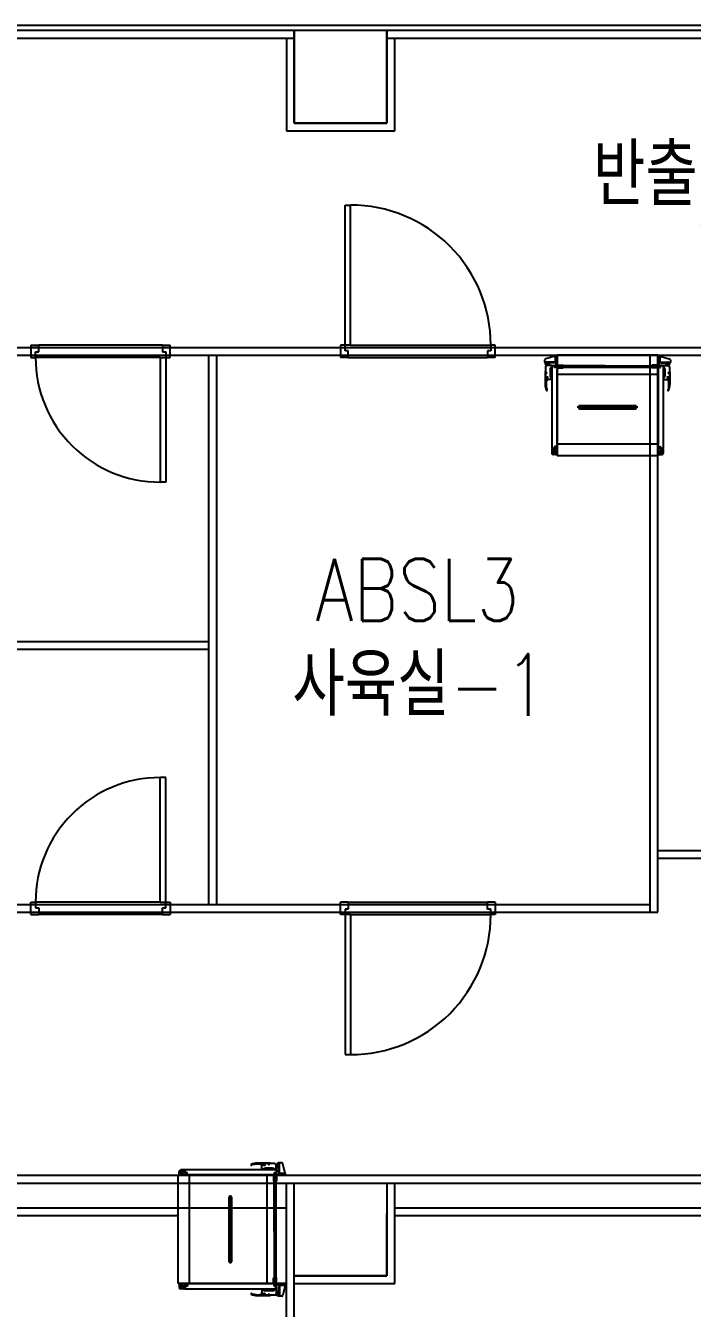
# Model space of a CAD drawing. Header units: millimetres. Extents: x 592430 to 684586, y -483905 to -416366.
# Drawn here: x 629298 to 633606, y -435768 to -427479 of the extents above; entities that cross this region are included whole.
import ezdxf

# ---------------------------------------------------------------- set-up
doc = ezdxf.new("R2010")
doc.units = ezdxf.units.MM
doc.header["$LTSCALE"] = 500
for name, color, linetype in [('ARCH', 9, 'Continuous'), ('arch-col', 9, 'Continuous'), ('TXT', 7, 'Continuous'), ('동물실', 9, 'Continuous'), ('크린판넬', 4, 'Continuous')]:
    doc.layers.add(name, color=color, linetype=linetype)
doc.styles.add('GHD', font='simple.shx', dxfattribs={"bigfont": 'whgtxt.shx'})

msp = doc.modelspace()

# ---------------------------------------------------------------- linework, layer by layer
at = {"layer": 'ARCH'}
msp.add_line((660282.8, -427478.5), (624832.8, -427478.6), dxfattribs=at)
at = {"layer": 'ARCH', "color": 9}
msp.add_line((660282.8, -427478.5), (624832.8, -427478.6), dxfattribs=at)
at = {"layer": 'arch-col', "color": 9}
msp.add_line((631032.8, -427508.5), (631632.8, -427508.5), dxfattribs=at)
msp.add_line((631032.8, -427508.5), (631632.8, -427508.5), dxfattribs=at)
at = {"layer": '동물실', "color": 9}
for p, q in [((632651.6, -429638.2), (632651.6, -429653.8)), ((632720.5, -429653.8), (632651.6, -429653.8)), ((632651.7, -429654.7), (632651.7, -429656.3)), ((632651.8, -429656.8), (632659.1, -429667.9)), ((632666.7, -429653.8), (632652.5, -429653.8)), ((632720.3, -429615.1), (632658.5, -429631.4)), ((632667.6, -429654.7), (632667.6, -429665.1)), ((632712, -429658.5), (632667.6, -429658.5)), ((632670.2, -429663.2), (632674, -429663.2)), ((632670.2, -429674.5), (632670.2, -429663.2)), ((632712, -429653.8), (632712, -429658.5)), ((632735.1, -429624.5), (632717.5, -429624.5)), ((632734.7, -429651.9), (632717.5, -429651.9)), ((632720.5, -429615.1), (632720.5, -429661.3)), ((632723.3, -429622.6), (632720.5, -429619.8)), ((632723.3, -429626.4), (632720.5, -429629.2)), ((632731.7, -429642.4), (632720.5, -429642.4)), ((632731.7, -429661.3), (632720.5, -429661.3)), ((632731.7, -429615.1), (632720.6, -429615.1)), ((632723.4, -429650), (632720.6, -429647.2)), ((632723.4, -429653.8), (632720.6, -429656.6)), ((632723.3, -429622.6), (632723.3, -429626.4)), ((632731.7, -429622.6), (632723.3, -429622.6)), ((632731.7, -429626.4), (632723.3, -429626.4)), ((632723.4, -429650), (632723.4, -429653.8)), ((632731.7, -429650), (632723.4, -429650)), ((632731.7, -429653.8), (632723.4, -429653.8)), ((632731.7, -429615.1), (632731.7, -429661.3)), ((632732.8, -429608.5), (632732.8, -430258.5)), ((633382.8, -429608.5), (632732.8, -429608.5)), ((633380.4, -429624.5), (633398, -429624.5)), ((633380.8, -429651.9), (633398, -429651.9)), ((633382.8, -429608.5), (633382.8, -430258.5)), ((633383.8, -429615.1), (633383.8, -429661.3)), ((633383.8, -429615.1), (633394.9, -429615.1)), ((633383.8, -429622.6), (633392.2, -429622.6)), ((633383.8, -429626.4), (633392.2, -429626.4)), ((633383.8, -429642.4), (633395, -429642.4)), ((633383.8, -429650), (633392.1, -429650)), ((633383.8, -429653.8), (633392.1, -429653.8)), ((633383.8, -429661.3), (633395, -429661.3)), ((633392.1, -429650), (633394.9, -429647.2)), ((633392.1, -429650), (633392.1, -429653.8)), ((633392.1, -429653.8), (633394.9, -429656.6)), ((633392.2, -429622.6), (633395, -429619.8)), ((633392.2, -429622.6), (633392.2, -429626.4)), ((633392.2, -429626.4), (633395, -429629.2)), ((633395, -429615.1), (633395, -429661.3)), ((633395, -429653.8), (633463.9, -429653.8)), ((633395.3, -429615.1), (633457, -429631.4)), ((633403.5, -429653.8), (633403.5, -429658.5)), ((633403.5, -429658.5), (633447.9, -429658.5)), ((633445.3, -429663.2), (633441.5, -429663.2)), ((633445.3, -429674.5), (633445.3, -429663.2)), ((633447.9, -429654.7), (633447.9, -429665.1)), ((633448.8, -429653.8), (633463, -429653.8)), ((633463.8, -429656.8), (633456.5, -429667.9)), ((633463.8, -429654.7), (633463.8, -429656.3)), ((633463.9, -429638.2), (633463.9, -429653.8)), ((632654.4, -429715.1), (632654.4, -429798)), ((632657.3, -429684), (632657.3, -429756.6)), ((632658.2, -429722.7), (632665.8, -429722.7)), ((632662, -429718.9), (632662, -429726.4)), ((632695, -429674.5), (632666.7, -429674.5)), ((632666.7, -429745.3), (632666.7, -429756.6)), ((632684.4, -429674.5), (632684.4, -429674.5)), ((632697.4, -429704.7), (632684.4, -429704.7)), ((632697.4, -429738.7), (632684.4, -429738.7)), ((632686.5, -429697.2), (632686.5, -429743.4)), ((632688.4, -429702.8), (632686.5, -429701)), ((632688.4, -429706.6), (632686.5, -429708.5)), ((632688.4, -429736.8), (632686.5, -429734.9)), ((632688.4, -429740.6), (632686.5, -429742.5)), ((632688.4, -429702.8), (632688.4, -429706.6)), ((632695, -429702.8), (632688.4, -429702.8)), ((632695, -429706.6), (632688.4, -429706.6)), ((632688.4, -429736.8), (632688.4, -429740.6)), ((632695, -429736.8), (632688.4, -429736.8)), ((632695, -429740.6), (632688.4, -429740.6)), ((632695, -429674.5), (632695, -429766.1)), ((632697.8, -429674.5), (632697.8, -430211.3)), ((632697.8, -429674.5), (632730.9, -429674.5)), ((632716, -429687.6), (632716, -429674.5)), ((632730.8, -429687.6), (632716, -429687.6)), ((632732.2, -429675.7), (632717.6, -429675.7)), ((632717.6, -429675.7), (632717.6, -429686.3)), ((632717.6, -429679), (632717.7, -429678.9)), ((632717.6, -429678.9), (632717.7, -429678.9)), ((632717.6, -429686.3), (632732.2, -429686.3)), ((632718.4, -429681.6), (632718.3, -429681.1)), ((632718.3, -429681.1), (632718.9, -429681.2)), ((632718.4, -429681.6), (632718.9, -429681.2)), ((632719.3, -429686.5), (632719.4, -429686.5)), ((632719.4, -429686.5), (632719.4, -429686.5)), ((632721.9, -429678.7), (632722.4, -429678.5)), ((632722.2, -429679.2), (632721.9, -429678.7)), ((632722.2, -429679.2), (632722.4, -429678.5)), ((632724.9, -429676.2), (632724.8, -429675.9)), ((632724.9, -429676.2), (632725.2, -429675.9)), ((632725.5, -429683), (632725.4, -429682.4)), ((632725.4, -429682.4), (632726, -429682.5)), ((632725.5, -429683), (632726, -429682.5)), ((632725.7, -429684.3), (632726.2, -429684.2)), ((632726, -429684.8), (632725.7, -429684.3)), ((632726, -429684.8), (632726.2, -429684.2)), ((632727.6, -429680), (632728.5, -429680.1)), ((632727.7, -429680.9), (632727.6, -429680)), ((632727.7, -429680.9), (632728.5, -429680.1)), ((632728.7, -429676.4), (632729.3, -429676.2)), ((632729, -429676.9), (632728.7, -429676.4)), ((632729, -429676.9), (632729.3, -429676.2)), ((632772.8, -429681.5), (632729.3, -429681.5)), ((632730.9, -429675.7), (632730.9, -429674.5)), ((632730.9, -429698.1), (632730.9, -430185.5)), ((632732, -429677.5), (632731.9, -429676.9)), ((632731.9, -429676.9), (632732.2, -429677)), ((632732, -429677.5), (632732.2, -429677.3)), ((632732.2, -429686.3), (632732.2, -429675.7)), ((632770.5, -429672.1), (632732.8, -429691)), ((632732.8, -429672.1), (632770.5, -429691)), ((632732.8, -429672.1), (632770.5, -429672.1)), ((632732.8, -429676.4), (632732.8, -429695.3)), ((632732.8, -429676.4), (632732.8, -429695.3)), ((632732.8, -429691), (632770.5, -429691)), ((633382.8, -429733.5), (632732.8, -429733.5)), ((632770.5, -429672.1), (632770.5, -429691)), ((632770.5, -429676.7), (633345, -429676.7)), ((633043, -429676.7), (632770.5, -429676.7)), ((632770.5, -429686.3), (633345, -429686.3)), ((633043, -429686.3), (632770.5, -429686.3)), ((633342.7, -429681.5), (633386.3, -429681.5)), ((633382.8, -429672.1), (633345, -429672.1)), ((633345, -429672.1), (633382.8, -429691)), ((633382.8, -429672.1), (633345, -429691)), ((633345, -429672.1), (633345, -429691)), ((633382.8, -429691), (633345, -429691)), ((633382.8, -429676.4), (633382.8, -429695.3)), ((633383.4, -429676.3), (633383.1, -429676.4)), ((633383.3, -429676.9), (633383.1, -429676.7)), ((633383.3, -429686.3), (633383.3, -429675.7)), ((633383.3, -429675.7), (633397.9, -429675.7)), ((633383.3, -429676.9), (633383.4, -429676.3)), ((633397.9, -429686.3), (633383.3, -429686.3)), ((633417.7, -429674.5), (633384.7, -429674.5)), ((633384.7, -429675.7), (633384.7, -429674.5)), ((633384.7, -429687.6), (633399.5, -429687.6)), ((633384.7, -429698.1), (633384.7, -430185.5)), ((633385.6, -429674.5), (633417.7, -429674.5)), ((633386.3, -429676.3), (633386, -429675.6)), ((633386.6, -429675.8), (633386, -429675.6)), ((633386.3, -429676.3), (633386.6, -429675.8)), ((633387.7, -429679.4), (633386.8, -429679.5)), ((633387.6, -429680.3), (633386.8, -429679.5)), ((633387.6, -429680.3), (633387.7, -429679.4)), ((633389.3, -429684.2), (633389.1, -429683.5)), ((633389.6, -429683.7), (633389.1, -429683.5)), ((633389.9, -429681.8), (633389.3, -429681.9)), ((633389.9, -429682.3), (633389.3, -429681.9)), ((633389.3, -429684.2), (633389.6, -429683.7)), ((633389.9, -429682.3), (633389.9, -429681.8)), ((633390.4, -429675.6), (633390.1, -429675.3)), ((633390.4, -429675.6), (633390.5, -429675.3)), ((633393.1, -429678.6), (633392.9, -429677.9)), ((633393.4, -429678.1), (633392.9, -429677.9)), ((633393.1, -429678.6), (633393.4, -429678.1)), ((633395.9, -429685.9), (633395.9, -429685.8)), ((633396, -429685.9), (633395.9, -429685.8)), ((633397, -429680.5), (633396.4, -429680.6)), ((633397, -429681), (633396.4, -429680.6)), ((633397, -429681), (633397, -429680.5)), ((633397.7, -429678.2), (633397.6, -429678.3)), ((633397.7, -429678.4), (633397.6, -429678.3)), ((633397.9, -429675.7), (633397.9, -429686.3)), ((633399.5, -429687.6), (633399.5, -429674.5)), ((633417.7, -429674.5), (633417.7, -430211.3)), ((633418.1, -429704.7), (633431.1, -429704.7)), ((633418.1, -429738.7), (633431.1, -429738.7)), ((633420.5, -429674.5), (633420.5, -429766.1)), ((633420.5, -429674.5), (633448.8, -429674.5)), ((633420.5, -429702.8), (633427.1, -429702.8)), ((633420.5, -429706.6), (633427.1, -429706.6)), ((633420.5, -429736.8), (633427.1, -429736.8)), ((633420.5, -429740.6), (633427.1, -429740.6)), ((633427.1, -429702.8), (633429, -429701)), ((633427.1, -429702.8), (633427.1, -429706.6)), ((633427.1, -429706.6), (633429, -429708.5)), ((633427.1, -429736.8), (633429, -429734.9)), ((633427.1, -429736.8), (633427.1, -429740.6)), ((633427.1, -429740.6), (633429, -429742.5)), ((633429, -429697.2), (633429, -429743.4)), ((633431.2, -429674.5), (633431.2, -429674.5)), ((633448.8, -429745.3), (633448.8, -429756.6)), ((633457.3, -429722.7), (633449.8, -429722.7)), ((633453.6, -429718.9), (633453.6, -429726.4)), ((633458.3, -429684), (633458.3, -429756.6)), ((633461.1, -429715.1), (633461.1, -429798)), ((632661, -429751), (632672.4, -429751)), ((632662.1, -429814.9), (632665.1, -429829.9)), ((632665.1, -429829.9), (632665.8, -429835.1)), ((632695, -429766.1), (632666.7, -429766.1)), ((633420.5, -429766.1), (633448.8, -429766.1)), ((633454.5, -429751), (633443.2, -429751)), ((633450.4, -429829.9), (633449.7, -429835.1)), ((633453.5, -429814.9), (633450.4, -429829.9)), ((632664.7, -429836.1), (632664.2, -429836)), ((633450.9, -429836.1), (633451.3, -429836)), ((633253.2, -429945.1), (632862.3, -429945.1)), ((633242.6, -429935.9), (632872.9, -429935.9)), ((632872.9, -429935.9), (632872.9, -429954.4)), ((632872.9, -429954.4), (633242.6, -429954.4)), ((632885.8, -429935.9), (632885.8, -429954.4)), ((633226.5, -429939.1), (632889, -429939.1)), ((632889, -429939.1), (632889, -429951.2)), ((632889, -429951.2), (633226.5, -429951.2)), ((633226.5, -429951.2), (633226.5, -429939.1)), ((633229.7, -429954.4), (633229.7, -429935.9)), ((633242.6, -429954.4), (633242.6, -429935.9)), ((632720, -430219.9), (632695.9, -430219.9)), ((632705.9, -430240.6), (632697.4, -430240.6)), ((632697.8, -430211.3), (632730.9, -430211.3)), ((632698.3, -430215.2), (632698.3, -430240.6)), ((632714.3, -430212.3), (632701.1, -430212.3)), ((632714.3, -430226.5), (632701.1, -430226.5)), ((632702.1, -430226.5), (632712.5, -430226.5)), ((632705.4, -430219.9), (632703, -430221.8)), ((632712.5, -430221.8), (632703, -430221.8)), ((632703, -430226.5), (632703, -430221.8)), ((632713.4, -430226.5), (632703, -430226.5)), ((632705.4, -430219.9), (632705.4, -430212.3)), ((632710.1, -430219.9), (632705.4, -430219.9)), ((632706.8, -430240.6), (632708.7, -430240.6)), ((632707.7, -430227.5), (632707.7, -430212.3)), ((632707.7, -430238.7), (632707.7, -430230.3)), ((632707.7, -430231.2), (632717.1, -430231.2)), ((632707.7, -430239.7), (632707.7, -430241.6)), ((632707.7, -430242.5), (632707.7, -430251)), ((632709.6, -430240.6), (632718.1, -430240.6)), ((632710.1, -430219.9), (632710.1, -430212.3)), ((632710.1, -430219.9), (632712.5, -430221.8)), ((632712.5, -430226.5), (632712.5, -430221.8)), ((632730.8, -430198.2), (632716, -430198.2)), ((632716, -430198.2), (632716, -430211.3)), ((632717.1, -430231.2), (632724.7, -430231.2)), ((632717.2, -430215.2), (632717.2, -430240.6)), ((632717.6, -430199.5), (632732.2, -430199.5)), ((632717.6, -430210.1), (632717.6, -430199.5)), ((632717.6, -430207), (632717.7, -430207.1)), ((632717.6, -430207.1), (632717.7, -430207.1)), ((632732.2, -430210.1), (632717.6, -430210.1)), ((632718.4, -430204.4), (632718.3, -430204.9)), ((632718.3, -430204.9), (632718.9, -430204.8)), ((632718.4, -430204.4), (632718.9, -430204.8)), ((632719.3, -430199.5), (632719.4, -430199.6)), ((632719.4, -430199.5), (632719.4, -430199.6)), ((632720.9, -430240.6), (632732.5, -430240.6)), ((632722.2, -430206.8), (632721.9, -430207.3)), ((632721.9, -430207.3), (632722.4, -430207.5)), ((632721.9, -430234), (632721.9, -430247.2)), ((632721.9, -430235.9), (632726.6, -430235.9)), ((632721.9, -430245.4), (632726.6, -430245.4)), ((632722.2, -430206.8), (632722.4, -430207.5)), ((632728.5, -430231.2), (632724.7, -430231.2)), ((632724.9, -430209.8), (632724.8, -430210.1)), ((632724.9, -430209.8), (632725.2, -430210.1)), ((632725.5, -430203.1), (632725.4, -430203.6)), ((632725.4, -430203.6), (632726, -430203.5)), ((632725.5, -430203.1), (632726, -430203.5)), ((632726, -430201.2), (632725.7, -430201.7)), ((632725.7, -430201.7), (632726.2, -430201.9)), ((632726, -430201.2), (632726.2, -430201.9)), ((632726.6, -430235.9), (632726.6, -430245.4)), ((632728.5, -430238.3), (632726.6, -430235.9)), ((632728.5, -430243), (632726.6, -430245.4)), ((632727.7, -430205.1), (632727.6, -430206)), ((632727.6, -430206), (632728.5, -430205.9)), ((632727.7, -430205.1), (632728.5, -430205.9)), ((632728.5, -430238.3), (632728.5, -430243)), ((632728.5, -430238.3), (632731.3, -430238.3)), ((632728.5, -430243), (632731.3, -430243)), ((632729, -430209.1), (632728.7, -430209.6)), ((632728.7, -430209.6), (632729.3, -430209.8)), ((632729, -430209.1), (632729.3, -430209.8)), ((632730.9, -430210.1), (632730.9, -430211.3)), ((632731.3, -430234), (632731.3, -430247.2)), ((632732, -430208.5), (632731.9, -430209.1)), ((632731.9, -430209.1), (632732.2, -430209)), ((632732, -430208.5), (632732.2, -430208.7)), ((632732.2, -430199.5), (632732.2, -430210.1)), ((633382.8, -430183.5), (632732.8, -430183.5)), ((633394.6, -430240.6), (633383, -430240.6)), ((633383.3, -430199.5), (633383.3, -430210.1)), ((633397.9, -430199.5), (633383.3, -430199.5)), ((633383.3, -430210.1), (633397.9, -430210.1)), ((633383.6, -430208.5), (633383.4, -430208.7)), ((633383.7, -430209.1), (633383.4, -430209)), ((633383.6, -430208.5), (633383.7, -430209.1)), ((633384.2, -430234), (633384.2, -430247.2)), ((633387, -430238.3), (633384.2, -430238.3)), ((633387, -430243), (633384.2, -430243)), ((633384.7, -430198.2), (633399.5, -430198.2)), ((633384.7, -430210.1), (633384.7, -430211.3)), ((633417.7, -430211.3), (633384.7, -430211.3)), ((633386.6, -430209.1), (633386.3, -430209.8)), ((633386.9, -430209.6), (633386.3, -430209.8)), ((633386.6, -430209.1), (633386.9, -430209.6)), ((633387, -430231.2), (633390.8, -430231.2)), ((633387, -430238.3), (633388.9, -430235.9)), ((633387, -430238.3), (633387, -430243)), ((633387, -430243), (633388.9, -430245.4)), ((633387.9, -430205.1), (633387.1, -430205.9)), ((633388, -430206), (633387.1, -430205.9)), ((633387.9, -430205.1), (633388, -430206)), ((633388.9, -430235.9), (633388.9, -430245.4)), ((633393.6, -430235.9), (633388.9, -430235.9)), ((633393.6, -430245.4), (633388.9, -430245.4)), ((633389.6, -430201.2), (633389.4, -430201.9)), ((633389.9, -430201.7), (633389.4, -430201.9)), ((633389.6, -430201.2), (633389.9, -430201.7)), ((633390.2, -430203.1), (633389.6, -430203.5)), ((633390.2, -430203.6), (633389.6, -430203.5)), ((633390.2, -430203.1), (633390.2, -430203.6)), ((633390.7, -430209.8), (633390.5, -430210.1)), ((633390.7, -430209.8), (633390.8, -430210.1)), ((633398.4, -430231.2), (633390.8, -430231.2)), ((633393.4, -430206.8), (633393.2, -430207.5)), ((633393.7, -430207.3), (633393.2, -430207.5)), ((633393.4, -430206.8), (633393.7, -430207.3)), ((633393.6, -430234), (633393.6, -430247.2)), ((633395.5, -430219.9), (633419.6, -430219.9)), ((633396.2, -430199.5), (633396.2, -430199.6)), ((633396.3, -430199.5), (633396.2, -430199.6)), ((633397.3, -430204.4), (633396.7, -430204.8)), ((633397.3, -430204.9), (633396.7, -430204.8)), ((633397.3, -430204.4), (633397.3, -430204.9)), ((633405.9, -430240.6), (633397.4, -430240.6)), ((633397.9, -430210.1), (633397.9, -430199.5)), ((633398, -430207), (633397.9, -430207.1)), ((633398, -430207.1), (633397.9, -430207.1)), ((633398.4, -430215.2), (633398.4, -430240.6)), ((633407.8, -430231.2), (633398.4, -430231.2)), ((633399.5, -430198.2), (633399.5, -430211.3)), ((633401.2, -430212.3), (633414.4, -430212.3)), ((633401.2, -430226.5), (633414.4, -430226.5)), ((633402.1, -430226.5), (633412.5, -430226.5)), ((633405.4, -430219.9), (633403.1, -430221.8)), ((633403.1, -430221.8), (633412.5, -430221.8)), ((633403.1, -430226.5), (633403.1, -430221.8)), ((633413.5, -430226.5), (633403.1, -430226.5)), ((633405.4, -430219.9), (633405.4, -430212.3)), ((633405.4, -430219.9), (633410.1, -430219.9)), ((633408.7, -430240.6), (633406.8, -430240.6)), ((633407.8, -430227.5), (633407.8, -430212.3)), ((633407.8, -430238.7), (633407.8, -430230.3)), ((633407.8, -430239.7), (633407.8, -430241.6)), ((633407.8, -430242.5), (633407.8, -430251)), ((633409.7, -430240.6), (633418.2, -430240.6)), ((633410.1, -430219.9), (633410.1, -430212.3)), ((633410.1, -430219.9), (633412.5, -430221.8)), ((633412.5, -430226.5), (633412.5, -430221.8)), ((633417.2, -430215.2), (633417.2, -430240.6)), ((632724.7, -430250.1), (632707.7, -430250.1)), ((632728.5, -430250.1), (632724.7, -430250.1)), ((633382.8, -430258.5), (632732.8, -430258.5)), ((633387, -430250.1), (633390.8, -430250.1)), ((633390.8, -430250.1), (633407.8, -430250.1)), ((630298.7, -434883.4), (630290.2, -434883.4)), ((630291.2, -434900.4), (630291.2, -434883.4)), ((630301.5, -434883.4), (630299.6, -434883.4)), ((630300.6, -434881.5), (630300.6, -434873.1)), ((630326.1, -434874), (630300.6, -434874)), ((630300.6, -434882.5), (630300.6, -434884.4)), ((630300.6, -434885.3), (630300.6, -434893.8)), ((630302.5, -434883.4), (630311, -434883.4)), ((630310, -434883.4), (630310, -434892.8)), ((630313.8, -434883.4), (630328.9, -434883.4)), ((630314.7, -434890), (630314.7, -434876.8)), ((630314.7, -434877.8), (630314.7, -434888.2)), ((630314.7, -434889.1), (630314.7, -434878.7)), ((630314.7, -434878.7), (630319.5, -434878.7)), ((630314.7, -434888.2), (630319.5, -434888.2)), ((630319.5, -434888.2), (630319.5, -434878.7)), ((630321.4, -434881.1), (630319.5, -434878.7)), ((630321.4, -434885.8), (630319.5, -434888.2)), ((630321.4, -434895.7), (630321.4, -434871.6)), ((630321.4, -434881.1), (630328.9, -434881.1)), ((630321.4, -434885.8), (630321.4, -434881.1)), ((630321.4, -434885.8), (630328.9, -434885.8)), ((630328.9, -434890), (630328.9, -434876.8)), ((630916.7, -434873.5), (630330, -434873.5)), ((630330, -434873.5), (630330, -434906.6)), ((630755.1, -434840.4), (630755.2, -434839.9)), ((630761.3, -434840.8), (630756.1, -434841.5)), ((630776.3, -434837.8), (630761.3, -434840.8)), ((630876.1, -434830.1), (630793.2, -434830.1)), ((630825.1, -434870.7), (630825.1, -434842.4)), ((630916.7, -434870.7), (630825.1, -434870.7)), ((630907.3, -434833), (630834.6, -434833)), ((630845.9, -434842.4), (630834.6, -434842.4)), ((630840.2, -434836.7), (630840.2, -434848.1)), ((630894, -434862.2), (630847.8, -434862.2)), ((630850.6, -434864.1), (630848.7, -434862.2)), ((630854.4, -434864.1), (630850.6, -434864.1)), ((630850.6, -434870.7), (630850.6, -434864.1)), ((630852.5, -434873.1), (630852.5, -434860.1)), ((630854.4, -434864.1), (630856.3, -434862.2)), ((630854.4, -434870.7), (630854.4, -434864.1)), ((630872.3, -434837.7), (630864.8, -434837.7)), ((630868.6, -434833.9), (630868.6, -434841.4)), ((630884.6, -434864.1), (630882.7, -434862.2)), ((630888.4, -434864.1), (630884.6, -434864.1)), ((630884.6, -434870.7), (630884.6, -434864.1)), ((630886.5, -434873.1), (630886.5, -434860.1)), ((630888.4, -434864.1), (630890.3, -434862.2)), ((630888.4, -434870.7), (630888.4, -434864.1)), ((630916.7, -434870.7), (630916.7, -434842.4)), ((630916.7, -434845.9), (630928, -434845.9)), ((630916.7, -434860.1), (630916.7, -434860.1)), ((630916.7, -434873.5), (630916.7, -434906.6)), ((630934.4, -434827.4), (630923.3, -434834.8)), ((630936.5, -434843.3), (630926.1, -434843.3)), ((630928, -434845.9), (630928, -434849.7)), ((630932.7, -434887.7), (630932.7, -434843.3)), ((630937.5, -434887.7), (630932.7, -434887.7)), ((630936.5, -434827.4), (630934.9, -434827.4)), ((630937.5, -434896.2), (630937.5, -434827.3)), ((630953, -434827.3), (630937.5, -434827.3)), ((630937.5, -434842.4), (630937.5, -434828.2)), ((630976.1, -434895.9), (630959.8, -434834.2)), ((630982.8, -434908.5), (630282.8, -434908.5)), ((630282.8, -435608.5), (630282.8, -434908.5)), ((630291.2, -434904.2), (630291.2, -434900.4)), ((630307.2, -434897.6), (630294, -434897.6)), ((630307.2, -434907), (630294, -434907)), ((630295.9, -434897.6), (630295.9, -434902.3)), ((630305.3, -434902.3), (630295.9, -434902.3)), ((630298.2, -434904.2), (630295.9, -434902.3)), ((630302.9, -434904.2), (630298.2, -434904.2)), ((630298.2, -434904.2), (630298.2, -434907)), ((630326.1, -434892.9), (630300.6, -434892.9)), ((630300.6, -434896.6), (630300.6, -434908.2)), ((630302.9, -434904.2), (630305.3, -434902.3)), ((630302.9, -434904.2), (630302.9, -434907)), ((630305.3, -434897.6), (630305.3, -434902.3)), ((630310, -434892.8), (630310, -434900.4)), ((630310, -434904.2), (630310, -434900.4)), ((630343, -434891.7), (630330, -434891.7)), ((630331.2, -434906.6), (630330, -434906.6)), ((630331.2, -434907.9), (630331.2, -434893.3)), ((630331.2, -434893.3), (630341.7, -434893.3)), ((630331.4, -434900.6), (630331.2, -434900.5)), ((630331.4, -434900.6), (630331.2, -434900.9)), ((630341.7, -434907.9), (630331.2, -434907.9)), ((630331.6, -434904.4), (630331.4, -434905)), ((630332.1, -434904.7), (630331.4, -434905)), ((630332.1, -434904.7), (630331.6, -434904.4)), ((630332.7, -434907.7), (630332.1, -434907.6)), ((630332.1, -434907.6), (630332.2, -434907.9)), ((630332.7, -434907.7), (630332.5, -434907.9)), ((630333.9, -434897.6), (630333.7, -434898.1)), ((630334.4, -434897.9), (630333.7, -434898.1)), ((630334.4, -434897.9), (630333.9, -434897.6)), ((630334.2, -434893.3), (630334.1, -434893.4)), ((630334.1, -434893.3), (630334.1, -434893.4)), ((630335.2, -434903.3), (630335.3, -434904.2)), ((630336.1, -434903.4), (630335.2, -434903.3)), ((630336.1, -434903.4), (630335.3, -434904.2)), ((630336.9, -434894), (630336.3, -434894)), ((630336.3, -434894), (630336.4, -434894.6)), ((630336.9, -434894), (630336.4, -434894.6)), ((630338.2, -434901.1), (630337.6, -434901.1)), ((630337.6, -434901.1), (630337.7, -434901.7)), ((630338.2, -434901.1), (630337.7, -434901.7)), ((630339.6, -434901.4), (630339.4, -434901.9)), ((630340, -434901.7), (630339.4, -434901.9)), ((630340, -434901.7), (630339.6, -434901.4)), ((630341.7, -434893.3), (630341.7, -434907.9)), ((630341.7, -434895), (630341.7, -434895.1)), ((630341.7, -434895.1), (630341.7, -434895.1)), ((630343, -434906.5), (630343, -434891.7)), ((630893.2, -434906.6), (630355.7, -434906.6)), ((630357.8, -435608.5), (630357.8, -434908.5)), ((630857.8, -435608.5), (630857.8, -434908.5)), ((630914.8, -434908.5), (630896, -434908.5)), ((630914.8, -434908.5), (630896, -434908.5)), ((630919.1, -434946.2), (630900.3, -434908.5)), ((630919.1, -434908.5), (630900.3, -434946.2)), ((630900.3, -434908.5), (630900.3, -434946.2)), ((630919.1, -434946.2), (630900.3, -434946.2)), ((630903.7, -434906.5), (630903.7, -434891.7)), ((630903.7, -434891.7), (630916.7, -434891.7)), ((630904.7, -434895), (630904.8, -434895.1)), ((630904.7, -434895.1), (630904.8, -434895.1)), ((630904.9, -434893.3), (630904.9, -434907.9)), ((630915.5, -434893.3), (630904.9, -434893.3)), ((630904.9, -434907.9), (630915.5, -434907.9)), ((630904.9, -434946.2), (630904.9, -435570.7)), ((630904.9, -435268.7), (630904.9, -434946.2)), ((630906.4, -434901.7), (630906.9, -434901.4)), ((630906.4, -434901.7), (630907.1, -434901.9)), ((630906.9, -434901.4), (630907.1, -434901.9)), ((630908.3, -434901.1), (630908.7, -434901.7)), ((630908.3, -434901.1), (630908.8, -434901.1)), ((630908.8, -434901.1), (630908.7, -434901.7)), ((630909.6, -434894), (630910, -434894.6)), ((630909.6, -434894), (630910.1, -434894)), ((630909.7, -434948.5), (630909.7, -434904.9)), ((630910.1, -434894), (630910, -434894.6)), ((630910.4, -434903.4), (630911.2, -434903.3)), ((630910.4, -434903.4), (630911.1, -434904.2)), ((630911.2, -434903.3), (630911.1, -434904.2)), ((630912, -434897.9), (630912.5, -434897.6)), ((630912, -434897.9), (630912.7, -434898.1)), ((630912.2, -434893.3), (630912.3, -434893.4)), ((630912.4, -434893.3), (630912.3, -434893.4)), ((630912.5, -434897.6), (630912.7, -434898.1)), ((630913.7, -434907.7), (630914.3, -434907.6)), ((630913.7, -434907.7), (630913.9, -434907.9)), ((630914.3, -434907.6), (630914.2, -434907.9)), ((630914.3, -434904.7), (630914.8, -434904.4)), ((630914.3, -434904.7), (630915, -434905)), ((630914.5, -434946.2), (630914.5, -435570.7)), ((630914.5, -435268.7), (630914.5, -434946.2)), ((630914.8, -434904.4), (630915, -434905)), ((630915, -434900.6), (630915.3, -434900.5)), ((630915, -434900.6), (630915.3, -434900.9)), ((630915.5, -434907.9), (630915.5, -434893.3)), ((630915.5, -434906.6), (630916.7, -434906.6)), ((630919.1, -434908.5), (630919.1, -434946.2)), ((630976.2, -434896.2), (630929.9, -434896.2)), ((630929.9, -434907.4), (630929.9, -434896.2)), ((630976.2, -434907.4), (630929.9, -434907.4)), ((630937.5, -434899.1), (630934.6, -434896.3)), ((630941.2, -434899.1), (630937.5, -434899.1)), ((630937.5, -434907.4), (630937.5, -434899.1)), ((630939.3, -434910.4), (630939.3, -434893.2)), ((630941.2, -434899.1), (630944.1, -434896.3)), ((630941.2, -434907.4), (630941.2, -434899.1)), ((630948.8, -434907.4), (630948.8, -434896.2)), ((630964.8, -434899), (630962, -434896.2)), ((630968.6, -434899), (630964.8, -434899)), ((630964.8, -434907.4), (630964.8, -434899)), ((630966.7, -434910.8), (630966.7, -434893.2)), ((630968.6, -434899), (630971.4, -434896.2)), ((630968.6, -434907.4), (630968.6, -434899)), ((630976.2, -434907.4), (630976.2, -434896.3)), ((631032.8, -434958.5), (631632.8, -434958.5)), ((631032.8, -434958.5), (631632.8, -434958.5)), ((630611.8, -435048.6), (630611.8, -435468.3)), ((630630.3, -435048.6), (630611.8, -435048.6)), ((630621.1, -435478.9), (630621.1, -435038)), ((630630.3, -435468.3), (630630.3, -435048.6)), ((630630.3, -435061.5), (630611.8, -435061.5)), ((630615.1, -435064.7), (630615.1, -435452.2)), ((630627.1, -435064.7), (630615.1, -435064.7)), ((630627.1, -435452.2), (630627.1, -435064.7)), ((630982.8, -435608.5), (630982.8, -435208.5)), ((631032.8, -435608.5), (631032.8, -435158.5)), ((630611.8, -435455.4), (630630.3, -435455.4)), ((630611.8, -435468.3), (630630.3, -435468.3)), ((630615.1, -435452.2), (630627.1, -435452.2)), ((630982.8, -435608.5), (630282.8, -435608.5)), ((630298.7, -435633.5), (630290.2, -435633.5)), ((630291.2, -435612.7), (630291.2, -435616.5)), ((630291.2, -435616.5), (630291.2, -435633.5)), ((630307.2, -435609.9), (630294, -435609.9)), ((630307.2, -435619.3), (630294, -435619.3)), ((630298.2, -435612.7), (630295.9, -435614.6)), ((630305.3, -435614.6), (630295.9, -435614.6)), ((630295.9, -435619.3), (630295.9, -435614.6)), ((630298.2, -435612.7), (630298.2, -435609.9)), ((630302.9, -435612.7), (630298.2, -435612.7)), ((630301.5, -435633.5), (630299.6, -435633.5)), ((630300.6, -435620.3), (630300.6, -435608.7)), ((630300.6, -435631.6), (630300.6, -435623.1)), ((630326.1, -435624), (630300.6, -435624)), ((630300.6, -435634.4), (630300.6, -435632.5)), ((630300.6, -435635.4), (630300.6, -435643.9)), ((630302.5, -435633.5), (630311, -435633.5)), ((630302.9, -435612.7), (630302.9, -435609.9)), ((630302.9, -435612.7), (630305.3, -435614.6)), ((630305.3, -435619.3), (630305.3, -435614.6)), ((630310, -435612.7), (630310, -435616.5)), ((630310, -435624.1), (630310, -435616.5)), ((630310, -435633.5), (630310, -435624.1)), ((630313.8, -435633.5), (630328.9, -435633.5)), ((630314.7, -435626.9), (630314.7, -435640.1)), ((630314.7, -435627.8), (630314.7, -435638.2)), ((630314.7, -435639.1), (630314.7, -435628.8)), ((630314.7, -435628.8), (630319.5, -435628.8)), ((630319.5, -435628.8), (630319.5, -435638.2)), ((630321.4, -435631.1), (630319.5, -435628.8)), ((630321.4, -435621.2), (630321.4, -435645.3)), ((630321.4, -435631.1), (630328.9, -435631.1)), ((630321.4, -435631.1), (630321.4, -435635.8)), ((630328.9, -435626.9), (630328.9, -435640.1)), ((630330, -435643.4), (630330, -435610.3)), ((630331.2, -435610.3), (630330, -435610.3)), ((630343, -435625.2), (630330, -435625.2)), ((630341.7, -435609), (630331.2, -435609)), ((630331.2, -435609), (630331.2, -435623.6)), ((630331.4, -435616.4), (630331.2, -435616.1)), ((630331.4, -435616.4), (630331.2, -435616.5)), ((630331.2, -435623.6), (630341.7, -435623.6)), ((630332.1, -435612.3), (630331.4, -435612)), ((630331.6, -435612.6), (630331.4, -435612)), ((630332.1, -435612.3), (630331.6, -435612.6)), ((630332.1, -435609.4), (630332.2, -435609.1)), ((630332.7, -435609.3), (630332.1, -435609.4)), ((630332.7, -435609.3), (630332.5, -435609.1)), ((630334.4, -435619.1), (630333.7, -435618.9)), ((630333.9, -435619.4), (630333.7, -435618.9)), ((630334.4, -435619.1), (630333.9, -435619.4)), ((630334.2, -435623.7), (630334.1, -435623.6)), ((630334.1, -435623.7), (630334.1, -435623.6)), ((630335.2, -435613.7), (630335.3, -435612.8)), ((630336.1, -435613.6), (630335.2, -435613.7)), ((630336.1, -435613.6), (630335.3, -435612.8)), ((630336.3, -435623), (630336.4, -435622.4)), ((630336.9, -435622.9), (630336.3, -435623)), ((630336.9, -435622.9), (630336.4, -435622.4)), ((630337.6, -435615.9), (630337.7, -435615.3)), ((630338.2, -435615.8), (630337.6, -435615.9)), ((630338.2, -435615.8), (630337.7, -435615.3)), ((630340, -435615.3), (630339.4, -435615.1)), ((630339.6, -435615.6), (630339.4, -435615.1)), ((630340, -435615.3), (630339.6, -435615.6)), ((630341.7, -435623.6), (630341.7, -435609)), ((630341.7, -435621.9), (630341.7, -435621.9)), ((630341.7, -435622), (630341.7, -435621.9)), ((630343, -435610.4), (630343, -435625.2)), ((630893.2, -435610.3), (630355.7, -435610.3)), ((630914.8, -435608.5), (630896, -435608.5)), ((630900.3, -435608.5), (630900.3, -435570.7)), ((630919.1, -435570.7), (630900.3, -435608.5)), ((630919.1, -435608.5), (630900.3, -435570.7)), ((630919.1, -435570.7), (630900.3, -435570.7)), ((630903.7, -435610.4), (630903.7, -435625.2)), ((630903.7, -435625.2), (630916.7, -435625.2)), ((630904.9, -435609), (630915.5, -435609)), ((630904.9, -435623.6), (630904.9, -435609)), ((630915.5, -435623.6), (630904.9, -435623.6)), ((630905.3, -435621.6), (630905.4, -435621.6)), ((630905.3, -435621.7), (630905.4, -435621.6)), ((630907, -435615), (630907.7, -435614.8)), ((630907, -435615), (630907.5, -435615.3)), ((630907.5, -435615.3), (630907.7, -435614.8)), ((630908.9, -435615.5), (630909.3, -435615)), ((630908.9, -435615.5), (630909.4, -435615.6)), ((630909.4, -435615.6), (630909.3, -435615)), ((630909.7, -435568.4), (630909.7, -435612)), ((630910.2, -435622.6), (630910.6, -435622.1)), ((630910.2, -435622.6), (630910.7, -435622.7)), ((630910.7, -435622.7), (630910.6, -435622.1)), ((630911, -435613.3), (630911.7, -435612.5)), ((630911, -435613.3), (630911.8, -435613.4)), ((630911.8, -435613.4), (630911.7, -435612.5)), ((630912.6, -435618.8), (630913.3, -435618.6)), ((630912.6, -435618.8), (630913.1, -435619.1)), ((630912.8, -435623.4), (630913, -435623.3)), ((630913, -435623.4), (630913, -435623.3)), ((630913.1, -435619.1), (630913.3, -435618.6)), ((630914.3, -435609), (630914.6, -435608.8)), ((630914.3, -435609), (630914.9, -435609.1)), ((630914.9, -435609.1), (630914.8, -435608.8)), ((630914.9, -435612), (630915.6, -435611.7)), ((630914.9, -435612), (630915.4, -435612.3)), ((630915.4, -435612.3), (630915.6, -435611.7)), ((630915.5, -435609), (630915.5, -435623.6)), ((630915.5, -435610.3), (630916.7, -435610.3)), ((630915.6, -435616.1), (630915.9, -435615.8)), ((630915.6, -435616.1), (630915.9, -435616.2)), ((630916.7, -435643.4), (630916.7, -435610.3)), ((630916.7, -435611.3), (630916.7, -435643.4)), ((630919.1, -435608.5), (630919.1, -435570.7)), ((630976.2, -435609.5), (630929.9, -435609.5)), ((630929.9, -435609.5), (630929.9, -435620.7)), ((630976.2, -435620.7), (630929.9, -435620.7)), ((630932.7, -435629.2), (630932.7, -435673.6)), ((630937.5, -435629.2), (630932.7, -435629.2)), ((630937.5, -435617.8), (630934.6, -435620.6)), ((630937.5, -435609.5), (630937.5, -435617.8)), ((630941.2, -435617.8), (630937.5, -435617.8)), ((630937.5, -435620.7), (630937.5, -435689.6)), ((630939.3, -435606.5), (630939.3, -435623.7)), ((630941.2, -435609.5), (630941.2, -435617.8)), ((630941.2, -435617.8), (630944.1, -435620.6)), ((630948.8, -435609.5), (630948.8, -435620.7)), ((630976.1, -435621), (630959.8, -435682.7)), ((630964.8, -435617.9), (630962, -435620.7)), ((630964.8, -435609.5), (630964.8, -435617.9)), ((630968.6, -435617.9), (630964.8, -435617.9)), ((630966.7, -435606.1), (630966.7, -435623.7)), ((630968.6, -435609.5), (630968.6, -435617.9)), ((630968.6, -435617.9), (630971.4, -435620.7)), ((630976.2, -435609.5), (630976.2, -435620.6)), ((630982.8, -435608.5), (630982.8, -435608.5)), ((630326.1, -435642.9), (630300.6, -435642.9)), ((630314.7, -435638.2), (630319.5, -435638.2)), ((630321.4, -435635.8), (630319.5, -435638.2)), ((630321.4, -435635.8), (630328.9, -435635.8)), ((630916.7, -435643.4), (630330, -435643.4)), ((630755.1, -435676.6), (630755.2, -435677)), ((630761.3, -435676.1), (630756.1, -435675.4)), ((630776.3, -435679.1), (630761.3, -435676.1)), ((630876.1, -435686.8), (630793.2, -435686.8)), ((630916.7, -435646.2), (630825.1, -435646.2)), ((630825.1, -435646.2), (630825.1, -435674.5)), ((630845.9, -435674.5), (630834.6, -435674.5)), ((630907.3, -435684), (630834.6, -435684)), ((630840.2, -435680.2), (630840.2, -435668.9)), ((630894, -435654.7), (630847.8, -435654.7)), ((630850.6, -435652.8), (630848.7, -435654.7)), ((630850.6, -435646.2), (630850.6, -435652.8)), ((630854.4, -435652.8), (630850.6, -435652.8)), ((630852.5, -435643.8), (630852.5, -435656.8)), ((630854.4, -435646.2), (630854.4, -435652.8)), ((630854.4, -435652.8), (630856.3, -435654.7)), ((630872.3, -435679.2), (630864.8, -435679.2)), ((630868.6, -435683), (630868.6, -435675.5)), ((630884.6, -435652.8), (630882.7, -435654.7)), ((630884.6, -435646.2), (630884.6, -435652.8)), ((630888.4, -435652.8), (630884.6, -435652.8)), ((630886.5, -435643.8), (630886.5, -435656.8)), ((630888.4, -435646.2), (630888.4, -435652.8)), ((630888.4, -435652.8), (630890.3, -435654.7)), ((630916.7, -435646.2), (630916.7, -435674.5)), ((630916.7, -435656.9), (630916.7, -435656.9)), ((630916.7, -435671), (630928, -435671)), ((630934.4, -435689.5), (630923.3, -435682.2)), ((630936.5, -435673.6), (630926.1, -435673.6)), ((630928, -435671), (630928, -435667.2)), ((630936.5, -435689.5), (630934.9, -435689.5)), ((630937.5, -435674.5), (630937.5, -435688.7)), ((630953, -435689.6), (630937.5, -435689.6))]:
    msp.add_line(p, q, dxfattribs=at)
for centre, radius in [((632662.9, -429665.1), 4.72), ((633452.6, -429665.1), 4.72), ((632662, -429722.7), 2.83), ((632666.7, -429751), 3.78), ((633448.8, -429751), 3.78), ((633453.6, -429722.7), 2.83), ((632707.7, -430240.6), 4.72), ((633407.8, -430240.6), 4.72), ((630300.6, -434883.4), 4.72), ((630840.2, -434842.4), 3.78), ((630868.6, -434837.7), 2.83), ((630926.1, -434838.6), 4.72), ((630300.6, -435633.5), 4.72), ((630840.2, -435674.5), 3.78), ((630868.6, -435679.2), 2.83), ((630926.1, -435678.3), 4.72)]:
    msp.add_circle(centre, radius, dxfattribs=at)
for centre, radius, start, end in [((632660.8, -429640.4), 9.44, 104.80942, 166.70904), ((632652.7, -429654.7), 0.944, 90, 180), ((632652.7, -429656.3), 0.944, 180, 213.42542), ((632662.9, -429665.1), 6.13, 174.51142, 39.71514), ((632666.7, -429654.7), 0.944, 0, 90), ((632674, -429674.5), 11.3, 0, 90), ((632720.6, -429616), 0.944, 90, 104.80942), ((633394.9, -429616), 0.944, 75.19058, 90), ((633441.5, -429674.5), 11.3, 90, 180), ((633452.6, -429665.1), 6.13, 140.28486, 5.48858), ((633448.8, -429654.7), 0.944, 90, 180), ((633454.7, -429640.4), 9.44, 13.29096, 75.19058), ((633462.9, -429654.7), 0.944, 0, 90), ((633462.9, -429656.3), 0.944, 326.57458, 0), ((632657.3, -429715.1), 2.83, 90, 180), ((632666.7, -429684), 9.44, 90, 180), ((632699.7, -429697.2), 13.2, 110.92483, 180), ((632699.7, -429743.4), 13.2, 180, 249.07517), ((633415.8, -429697.2), 13.2, 0, 69.07517), ((633415.8, -429743.4), 13.2, 290.92483, 0), ((633448.8, -429684), 9.44, 0, 90), ((633458.3, -429715.1), 2.83, 0, 90), ((632745.9, -429795.6), 91.5, 181.53104, 205.86463), ((632666.7, -429756.6), 9.44, 180, 270), ((632820.3, -429795.5), 159.4, 173.60619, 186.99451), ((632675.4, -429779.7), 13.6, 86.78882, 171.97119), ((632663.3, -429841.3), 9.21, 57.31251, 75.30843), ((633440.2, -429779.7), 13.6, 8.02881, 93.21118), ((633452.3, -429841.3), 9.21, 104.69157, 122.68749), ((633448.8, -429756.6), 9.44, 270, 0), ((633369.6, -429795.6), 91.5, 334.13537, 358.46896), ((633295.2, -429795.5), 159.4, 353.00549, 6.39381), ((632664.4, -429835.1), 0.944, 205.52728, 258.37627), ((632665.9, -429833.9), 2.83, 226.26689, 345.09965), ((632664.9, -429835.2), 0.944, 258.37627, 3.93352), ((632667.7, -429834.3), 0.944, 345.09965, 57.31251), ((633447.8, -429834.3), 0.944, 122.68749, 194.90035), ((633449.6, -429833.9), 2.83, 194.90035, 313.73311), ((633450.7, -429835.2), 0.944, 176.06648, 281.62373), ((633451.1, -429835.1), 0.944, 281.62373, 334.47272), ((632701.1, -430215.2), 2.83, 90, 180), ((632701.1, -430223.6), 2.83, 180, 270), ((632707.7, -430240.6), 9.44, 90, 180), ((632707.7, -430240.6), 9.44, 180, 270), ((632707.7, -430240.6), 9.44, 270, 0), ((632714.3, -430215.2), 2.83, 0, 90), ((632714.3, -430223.6), 2.83, 270, 0), ((632724.7, -430234), 2.83, 90, 180), ((632728.5, -430234), 2.83, 0, 90), ((633387, -430234), 2.83, 90, 180), ((633390.8, -430234), 2.83, 0, 90), ((633401.2, -430215.2), 2.83, 90, 180), ((633401.2, -430223.6), 2.83, 180, 270), ((633407.8, -430240.6), 9.44, 180, 270), ((633407.8, -430240.6), 9.44, 0, 90), ((633407.8, -430240.6), 9.44, 270, 0), ((633414.4, -430215.2), 2.83, 0, 90), ((633414.4, -430223.6), 2.83, 270, 0), ((632724.7, -430247.2), 2.83, 180, 270), ((632728.5, -430247.2), 2.83, 270, 0), ((633387, -430247.2), 2.83, 180, 270), ((633390.8, -430247.2), 2.83, 270, 0), ((630300.6, -434883.4), 9.44, 90, 180), ((630300.6, -434883.4), 9.44, 180, 270), ((630300.6, -434883.4), 9.44, 0, 90), ((630317.6, -434876.8), 2.83, 90, 180), ((630326.1, -434876.8), 2.83, 0, 90), ((630757.4, -434841.6), 2.83, 136.26689, 255.09965), ((630756.1, -434840.5), 0.944, 168.37627, 273.93352), ((630756.1, -434840.1), 0.944, 115.52728, 168.37627), ((630795.7, -434921.6), 91.5, 91.53104, 115.86463), ((630756.9, -434843.4), 0.944, 255.09965, 327.31251), ((630749.9, -434839), 9.21, 327.31251, 345.30843), ((630795.7, -434996), 159.4, 83.60619, 96.99451), ((630811.5, -434851.1), 13.6, 356.78882, 81.97119), ((630834.6, -434842.4), 9.44, 90, 180), ((630847.8, -434875.4), 13.2, 90, 159.07517), ((630876.1, -434833), 2.83, 0, 90), ((630894, -434875.4), 13.2, 20.92483, 90), ((630907.3, -434842.4), 9.44, 0, 90), ((630916.7, -434849.7), 11.3, 270, 0), ((630926.1, -434838.6), 6.13, 84.51142, 309.71514), ((630934.9, -434828.4), 0.944, 90, 123.42542), ((630936.5, -434828.4), 0.944, 0, 90), ((630936.5, -434842.4), 0.944, 270, 0), ((630950.8, -434836.5), 9.44, 14.80942, 76.70904), ((630294, -434900.4), 2.83, 90, 180), ((630294, -434904.2), 2.83, 180, 270), ((630307.2, -434900.4), 2.83, 0, 90), ((630307.2, -434904.2), 2.83, 270, 0), ((630317.6, -434890), 2.83, 180, 270), ((630326.1, -434890), 2.83, 270, 0), ((630975.2, -434896.3), 0.944, 0, 14.80942), ((630294, -435612.7), 2.83, 90, 180), ((630294, -435616.5), 2.83, 180, 270), ((630300.6, -435633.5), 9.44, 90, 180), ((630300.6, -435633.5), 9.44, 180, 270), ((630300.6, -435633.5), 9.44, 270, 0), ((630307.2, -435612.7), 2.83, 0, 90), ((630307.2, -435616.5), 2.83, 270, 0), ((630317.6, -435626.9), 2.83, 90, 180), ((630326.1, -435626.9), 2.83, 0, 90), ((630975.2, -435620.6), 0.944, 345.19058, 0), ((630317.6, -435640.1), 2.83, 180, 270), ((630326.1, -435640.1), 2.83, 270, 0), ((630757.4, -435675.3), 2.83, 104.90035, 223.73311), ((630756.1, -435676.4), 0.944, 86.06648, 191.62373), ((630756.1, -435676.8), 0.944, 191.62373, 244.47272), ((630795.7, -435595.3), 91.5, 244.13537, 268.46896), ((630756.9, -435673.5), 0.944, 32.68749, 104.90035), ((630749.9, -435678), 9.21, 14.69157, 32.68749), ((630795.7, -435520.9), 159.4, 263.00549, 276.39381), ((630811.5, -435665.9), 13.6, 278.02881, 3.21118), ((630834.6, -435674.5), 9.44, 180, 270), ((630847.8, -435641.5), 13.2, 200.92483, 270), ((630876.1, -435684), 2.83, 270, 0), ((630894, -435641.5), 13.2, 270, 339.07517), ((630907.3, -435674.5), 9.44, 270, 0), ((630916.7, -435667.2), 11.3, 0, 90), ((630926.1, -435678.3), 6.13, 50.28486, 275.48858), ((630934.9, -435688.6), 0.944, 236.57458, 270), ((630936.5, -435674.5), 0.944, 0, 90), ((630936.5, -435688.6), 0.944, 270, 0), ((630950.8, -435680.4), 9.44, 283.29096, 345.19058)]:
    msp.add_arc(centre, radius, start, end, dxfattribs=at)
at = {"layer": '크린판넬', "color": 9, "linetype": 'Continuous'}
for p, q in [((624832.8, -427508.5), (631032.8, -427508.5)), ((631032.8, -427508.5), (631032.8, -428108.5)), ((631032.8, -428108.5), (631032.8, -427508.5)), ((631032.8, -428108.5), (631032.8, -427508.5)), ((631632.8, -427508.5), (640932.8, -427508.5)), ((631632.8, -428108.5), (631632.8, -427508.5)), ((631632.8, -427508.5), (631632.8, -428108.5)), ((631632.8, -427508.5), (631632.8, -428108.5)), ((624832.8, -427558.5), (631032.8, -427558.5)), ((630982.8, -427558.5), (630982.8, -428158.5)), ((631632.8, -427558.5), (640932.8, -427558.5)), ((631682.8, -428158.5), (631682.8, -427558.5)), ((630982.8, -428158.5), (631682.8, -428158.5)), ((631032.8, -428108.5), (631632.8, -428108.5)), ((631632.8, -428108.5), (631032.8, -428108.5)), ((631632.8, -428108.5), (631032.8, -428108.5)), ((631362.1, -429543.5), (631362.1, -428638.2)), ((631362.1, -428638.2), (631397.4, -428638.2)), ((631397.4, -429543.5), (631397.4, -428638.2)), ((624882.8, -429558.5), (630482.8, -429558.5)), ((629332.8, -429543.5), (629332.8, -429623.5)), ((629332.8, -429543.5), (629382.6, -429543.5)), ((629332.8, -429558.5), (629332.8, -429608.5)), ((629382.6, -429587.6), (629382.6, -429543.5)), ((630182.9, -429543.5), (629382.6, -429543.5)), ((630182.9, -429543.5), (630182.9, -429587.6)), ((630182.9, -429543.5), (630232.8, -429543.5)), ((630232.8, -429623.5), (630232.8, -429543.5)), ((630232.8, -429608.5), (630232.8, -429558.5)), ((630232.8, -429608.5), (630232.8, -429558.5)), ((630482.8, -429558.5), (643332.8, -429558.5)), ((631362.1, -429543.5), (631332.8, -429543.5)), ((631332.8, -429543.5), (631332.8, -429623.5)), ((631332.8, -429558.5), (631332.8, -429608.5)), ((631332.8, -429558.5), (631332.8, -429608.5)), ((631362.1, -429579.3), (631362.1, -429543.5)), ((631397.4, -429543.5), (631362.1, -429543.5)), ((631382.6, -429579.3), (631362.1, -429579.3)), ((631382.6, -429623.5), (631382.6, -429579.3)), ((631397.4, -429543.5), (632303.4, -429543.5)), ((632282.9, -429579.3), (632282.9, -429623.5)), ((632303.4, -429579.3), (632282.9, -429579.3)), ((632303.4, -429579.3), (632282.9, -429579.3)), ((632303.4, -429543.5), (632303.4, -429579.3)), ((632332.8, -429543.5), (632303.4, -429543.5)), ((632332.8, -429623.5), (632332.8, -429543.5)), ((632332.8, -429608.5), (632332.8, -429558.5)), ((624882.8, -429608.5), (643332.8, -429608.5)), ((629332.8, -429623.5), (629362.1, -429623.5)), ((629362.1, -429587.6), (629382.6, -429587.6)), ((629362.1, -429623.5), (629362.1, -429587.6)), ((629362.1, -429587.6), (629382.6, -429587.6)), ((630168.1, -429623.5), (629362.1, -429623.5)), ((630168.1, -429623.5), (630168.1, -430428.7)), ((630168.1, -429623.5), (630203.4, -429623.5)), ((630182.9, -429587.6), (630203.4, -429587.6)), ((630203.4, -429587.6), (630203.4, -429623.5)), ((630203.4, -429623.5), (630232.8, -429623.5)), ((630203.4, -429623.5), (630203.4, -430428.7)), ((630482.8, -433158.5), (630482.8, -429608.5)), ((630532.8, -433158.5), (630532.8, -429608.5)), ((631382.6, -429623.5), (631332.8, -429623.5)), ((631382.6, -429623.5), (632282.9, -429623.5)), ((632332.8, -429623.5), (632282.9, -429623.5)), ((633332.8, -433208.5), (633332.8, -429608.5)), ((633382.8, -433208.5), (633382.8, -429608.5)), ((630203.4, -430428.7), (630168.1, -430428.7)), ((626932.8, -431458.5), (630482.8, -431458.5)), ((626932.8, -431508.5), (630482.8, -431508.5)), ((630168.1, -433143.5), (630168.1, -432338.2)), ((630203.4, -432338.2), (630168.1, -432338.2)), ((630203.4, -433143.5), (630203.4, -432338.2)), ((633382.8, -432808.5), (634882.8, -432808.5)), ((633382.8, -432858.5), (634832.8, -432858.5)), ((629332.8, -433143.5), (629362.1, -433143.5)), ((629332.8, -433223.5), (629332.8, -433143.5)), ((629362.1, -433143.5), (629362.1, -433179.3)), ((630168.1, -433143.5), (629362.1, -433143.5)), ((630168.1, -433143.5), (630203.4, -433143.5)), ((630203.4, -433143.5), (630232.8, -433143.5)), ((630203.4, -433179.3), (630203.4, -433143.5)), ((630232.8, -433143.5), (630232.8, -433223.5)), ((631332.8, -433223.5), (631332.8, -433143.5)), ((631382.6, -433143.5), (631332.8, -433143.5)), ((631382.6, -433143.5), (631382.6, -433187.6)), ((631382.6, -433143.5), (632282.9, -433143.5)), ((632282.9, -433187.6), (632282.9, -433143.5)), ((632332.8, -433143.5), (632282.9, -433143.5)), ((632332.8, -433143.5), (632332.8, -433223.5)), ((624882.8, -433158.5), (633332.8, -433158.5)), ((624882.8, -433208.5), (633382.8, -433208.5)), ((629332.8, -433208.5), (629332.8, -433158.5)), ((629332.8, -433223.5), (629382.6, -433223.5)), ((629362.1, -433179.3), (629382.6, -433179.3)), ((629362.1, -433179.3), (629382.6, -433179.3)), ((629382.6, -433179.3), (629382.6, -433223.5)), ((630182.9, -433223.5), (629382.6, -433223.5)), ((630182.9, -433179.3), (630203.4, -433179.3)), ((630182.9, -433223.5), (630182.9, -433179.3)), ((630182.9, -433223.5), (630232.8, -433223.5)), ((630232.8, -433158.5), (630232.8, -433208.5)), ((630232.8, -433158.5), (630232.8, -433208.5)), ((631332.8, -433208.5), (631332.8, -433158.5)), ((631332.8, -433208.5), (631332.8, -433158.5)), ((631362.1, -433223.5), (631332.8, -433223.5)), ((631362.1, -433187.6), (631362.1, -433223.5)), ((631382.6, -433187.6), (631362.1, -433187.6)), ((631362.1, -433223.5), (631362.1, -434128.7)), ((631397.4, -433223.5), (631362.1, -433223.5)), ((631397.4, -433223.5), (631397.4, -434128.7)), ((631397.4, -433223.5), (632303.4, -433223.5)), ((632303.4, -433187.6), (632282.9, -433187.6)), ((632303.4, -433187.6), (632282.9, -433187.6)), ((632303.4, -433223.5), (632303.4, -433187.6)), ((632332.8, -433223.5), (632303.4, -433223.5)), ((632332.8, -433158.5), (632332.8, -433208.5)), ((631362.1, -434128.7), (631397.4, -434128.7)), ((626892.8, -434908.5), (642032.8, -434908.5)), ((626942.8, -434958.5), (634282.8, -434958.5)), ((630982.8, -435608.5), (630982.8, -434958.5)), ((631032.8, -435558.5), (631032.8, -434958.5)), ((631032.8, -435558.5), (631032.8, -434958.5)), ((631632.8, -434958.5), (631632.8, -435558.5)), ((631632.8, -434958.5), (631632.8, -435558.5)), ((631682.8, -435608.5), (631682.8, -434958.5)), ((626942.8, -435118.5), (630982.8, -435118.5)), ((631682.8, -435118.5), (634282.8, -435118.5)), ((626942.8, -435168.5), (630282.8, -435168.5)), ((630982.8, -441458.5), (630982.8, -435158.5)), ((631032.8, -441408.5), (631032.8, -435208.5)), ((631632.8, -435558.5), (631632.8, -435158.5)), ((631682.8, -435168.5), (634282.8, -435168.5)), ((631032.8, -435558.5), (631632.8, -435558.5)), ((631632.8, -435558.5), (631032.8, -435558.5)), ((631632.8, -435558.5), (631032.8, -435558.5)), ((631032.8, -435608.5), (631682.8, -435608.5))]:
    msp.add_line(p, q, dxfattribs=at)
for centre, radius, start, end in [((631398.7, -429542.9), 904.7, 359.96385, 90.08492), ((630166.8, -429624), 804.7, 179.96385, 270.08492), ((630166.8, -433142.9), 804.7, 89.91508, 180.03615), ((631398.7, -433224), 904.7, 269.91508, 0.03615)]:
    msp.add_arc(centre, radius, start, end, dxfattribs=at)

# ---------------------------------------------------------------- texts
at = {"layer": 'TXT', "color": 9, "style": 'GHD', "width": 0.8}
for s, p in [('반출/퇴실복도', (632964.4, -428642.7)), ('ABSL3', (631171.1, -431325)), ('사육실-1', (631021.4, -431938.6))]:
    msp.add_text(s, height=400, dxfattribs=at).set_placement(p)

doc.saveas('drawing.dxf')
